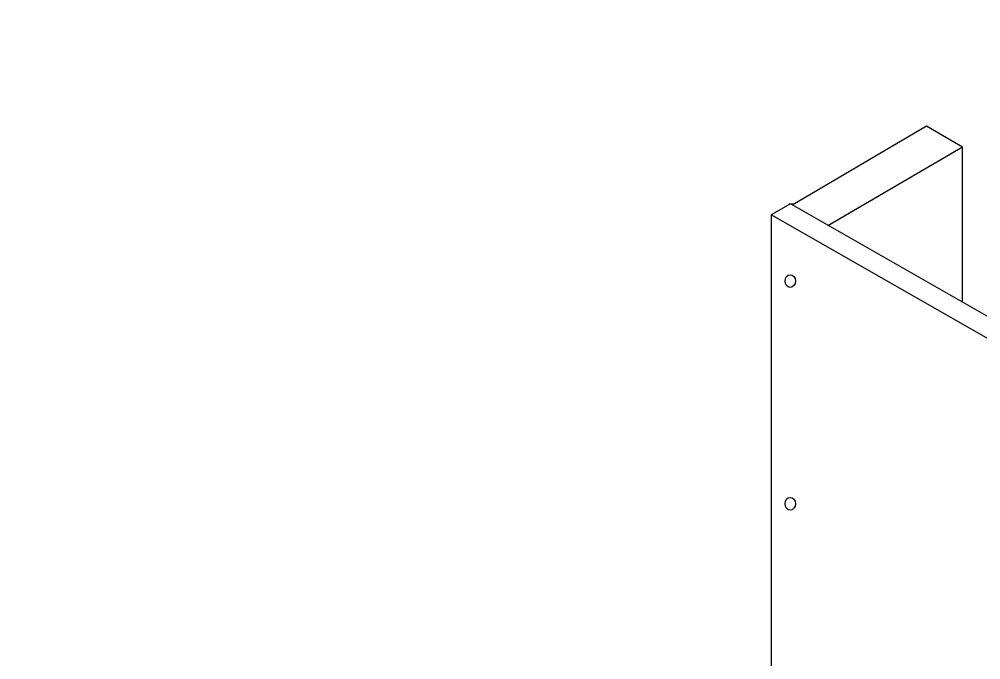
# Model space of a CAD drawing. Header units: inches. Extents: x -24 to 76, y -57 to 19.
# Drawn here: x -16.141 to -12.806, y 1.544 to 3.764 of the extents above; entities that cross this region are included whole.
import ezdxf

# ---------------------------------------------------------------- set-up
doc = ezdxf.new("R2010")
doc.units = ezdxf.units.IN
doc.header["$MEASUREMENT"] = 0
for name, color, linetype, lineweight in [('G-ANNO-TTLB', 7, 'Continuous', 0), ('TYVEK', 7, 'Continuous', 0), ('WALL SCRATCH', 7, 'Continuous', 0)]:
    doc.layers.add(name, color=color, linetype=linetype, lineweight=lineweight)

msp = doc.modelspace()

# ---------------------------------------------------------------- hatches: boundary and pattern name
at = {"layer": 'G-ANNO-TTLB', "true_color": 0xff00ff, "transparency": 33554687}
h = msp.add_hatch(color=6, dxfattribs=at)
edge = h.paths.add_edge_path()
edge.add_spline(control_points=[(19.9156, -15.0652), (19.9156, -15.0652), (-20.7721, -15.0652), (-20.7721, -15.0652), (-20.7721, -15.0652), (-20.7721, 19.0598), (-20.7721, 19.0598), (-20.7721, 19.0598), (19.9156, 19.0598), (19.9156, 19.0598), (19.9156, 19.0598), (19.9156, -15.0652), (19.9156, -15.0652)], knot_values=[0, 0, 0, 0, 1, 1, 1, 2, 2, 2, 3, 3, 3, 4, 4, 4, 4], degree=3, periodic=0)
edge = h.paths.add_edge_path()
edge.add_spline(control_points=[(-20.6471, 18.9348), (-20.6471, 18.9348), (-20.6471, -14.9402), (-20.6471, -14.9402), (-20.6471, -14.9402), (19.7906, -14.9402), (19.7906, -14.9402), (19.7906, -14.9402), (19.7906, 18.9348), (19.7906, 18.9348), (19.7906, 18.9348), (-20.6471, 18.9348), (-20.6471, 18.9348)], knot_values=[0, 0, 0, 0, 1, 1, 1, 2, 2, 2, 3, 3, 3, 4, 4, 4, 4], degree=3, periodic=0)
edge.add_line((-20.6471, 18.9348), (-20.6471, 18.9348))

# ---------------------------------------------------------------- linework, layer by layer
at = {"layer": 'G-ANNO-TTLB'}
for points in [[(19.9156, -15.0652), (19.9156, -15.0652), (-20.7721, -15.0652), (-20.7721, -15.0652), (-20.7721, -15.0652), (-20.7721, 19.0598), (-20.7721, 19.0598), (-20.7721, 19.0598), (19.9156, 19.0598), (19.9156, 19.0598), (19.9156, 19.0598), (19.9156, -15.0652), (19.9156, -15.0652)], [(-20.6471, 18.9348), (-20.6471, 18.9348), (-20.6471, -14.9402), (-20.6471, -14.9402), (-20.6471, -14.9402), (19.7906, -14.9402), (19.7906, -14.9402), (19.7906, -14.9402), (19.7906, 18.9348), (19.7906, 18.9348), (19.7906, 18.9348), (-20.6471, 18.9348), (-20.6471, 18.9348)]]:
    msp.add_open_spline(points, degree=3, knots=[0, 0, 0, 0, 1, 1, 1, 2, 2, 2, 3, 3, 3, 4, 4, 4, 4], dxfattribs=at)
at = {"layer": 'TYVEK', "color": 33, "lineweight": 25, "true_color": 0xcc9966}
for p, q in [((-13.4577, 3.1227), (-12.9937, 3.3944)), ((-12.9937, 3.3944), (-12.8691, 3.3225)), ((-13.3363, 3.049), (-12.8691, 3.3225)), ((-12.8693, 2.7827), (-12.8693, 3.3207)), ((-13.4664, 3.1225), (-13.4699, 3.1245)), ((-13.4577, 3.1227), (-13.4613, 3.1247))]:
    msp.add_line(p, q, dxfattribs=at)
at = {"layer": 'WALL SCRATCH', "color": 2, "lineweight": 25, "true_color": 0xffff00}
for p, q in [((-13.4658, 3.1251), (-13.5326, 3.0864)), ((-9.7281, 0.9898), (-13.4658, 3.1251)), ((-13.5326, 3.0864), (-13.5326, -2.778)), ((-9.7994, 0.9547), (-13.5326, 3.0864))]:
    msp.add_line(p, q, dxfattribs=at)
at = {"layer": 'WALL SCRATCH', "color": 252, "lineweight": 25, "true_color": 0x848484}
for centre in [(-13.4664, 2.8569), (-13.4664, 2.0848)]:
    msp.add_ellipse(centre, major_axis=(0, 0.0221), ratio=0.812499, dxfattribs=at)

doc.saveas('drawing.dxf')
